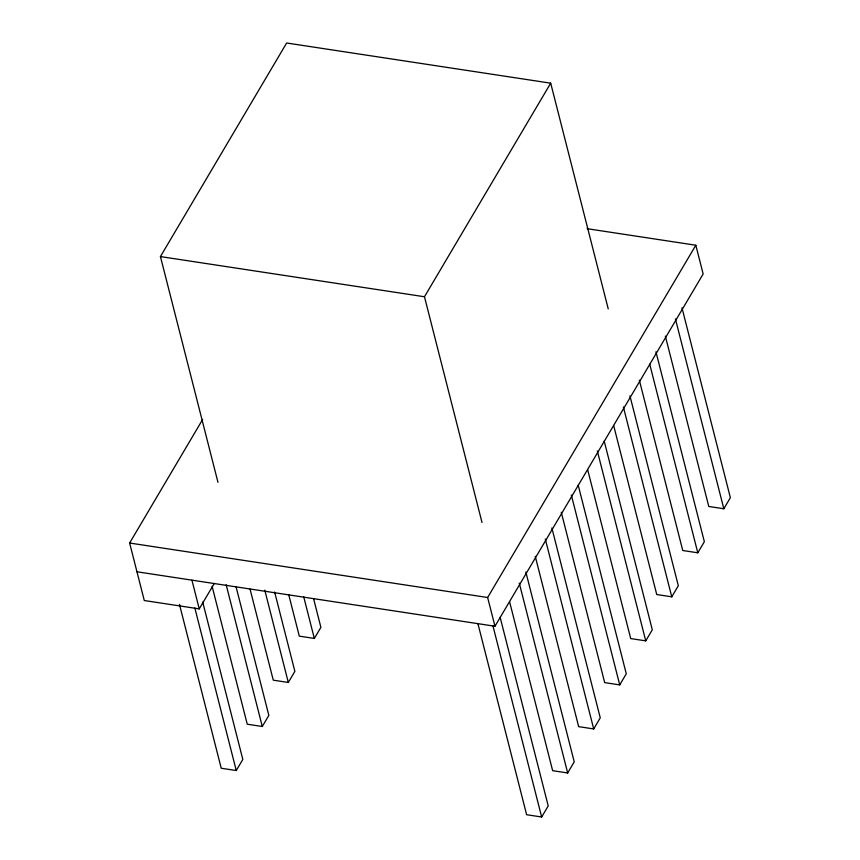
<?xml version="1.0" encoding="UTF-8"?>
<svg xmlns="http://www.w3.org/2000/svg" width="860" height="860" viewBox="0 0 860 860"><rect width="100%" height="100%" fill="white"/><g stroke="black" fill="none" stroke-linecap="round" stroke-linejoin="round"><path stroke-width="1.29" d="M217.978 482.342L160.433 256.581L286.649 43L550.701 83.173L608.246 308.933M214.269 583.488L199.251 608.891L144.286 600.527L129.634 543.025L202.659 419.443M482.019 522.514L424.474 296.754L550.701 83.173M179.46 604.386L221.235 768.249L236.263 770.528L242.821 759.434L202.713 602.075M212.119 586.359L247.25 724.206L262.289 726.496L268.847 715.402L236.027 586.649M250.066 589.143L273.276 680.174L288.315 682.464L294.873 671.37L274.641 592.035M288.691 594.529L299.302 636.142L314.33 638.432L320.887 627.338L313.599 598.721M136.955 571.782L494.973 626.252L487.642 597.507L695.826 245.229L587.09 228.685M494.973 626.252L703.147 273.985L695.826 245.229M477.891 623.543L526.621 814.71L541.66 817L548.218 805.906L500.144 617.329M509.55 601.613L552.647 770.678L567.675 772.968L574.233 761.874L525.836 571.997M535.242 556.28L578.662 726.646L593.701 728.936L600.259 717.842L551.862 527.965M561.268 512.248L604.688 682.614L619.727 684.893L626.284 673.799L578.21 485.233M587.616 469.506L630.713 638.582L645.742 640.861L652.299 629.767L604.236 441.191M613.642 425.474L656.739 594.539L671.767 596.829L678.325 585.735L629.928 395.858M639.335 380.142L682.754 550.508L697.793 552.797L704.351 541.703L655.954 351.826M665.35 336.11L708.78 506.475L723.819 508.765L730.366 497.671L681.969 307.794M160.433 256.581L424.474 296.754M129.634 543.025L487.642 597.507M675.412 318.888L723.819 508.765M649.73 364.221L697.793 552.797M623.371 406.952L671.767 596.829M597.345 450.995L645.742 640.861M571.33 495.027L619.727 684.893M545.304 539.059L593.701 728.936M519.279 583.091L567.675 772.968M492.93 625.822L541.66 817M303.72 596.818L314.33 638.432M264.772 590.132L288.315 682.464M226.158 584.746L262.289 726.496M191.93 580.145L199.251 608.891M194.833 607.966L236.263 770.528"/></g></svg>
